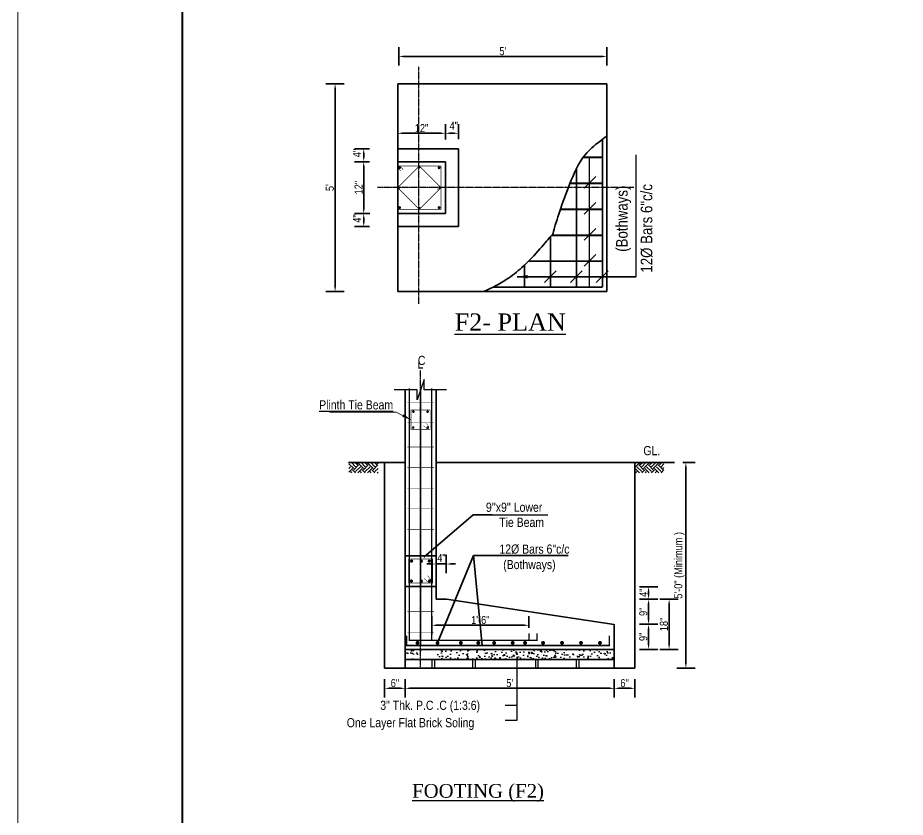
# Model space of a CAD drawing. Header units: inches. Extents: x 334224 to 340955, y 74691 to 79424.
# Drawn here: x 337781 to 338557, y 77881 to 78580 of the extents above; entities that cross this region are included whole.
import ezdxf
from ezdxf.enums import TextEntityAlignment as Align

# ---------------------------------------------------------------- set-up
doc = ezdxf.new("R2010")
doc.units = ezdxf.units.IN
doc.header["$MEASUREMENT"] = 0
doc.linetypes.add('CENTER2', pattern=[1.125, 0.75, -0.125, 0.125, -0.125])
doc.layers.get('Defpoints').update_dxf_attribs({"lineweight": 0})
for name, color, linetype, lineweight in [('0.18', 3, 'Continuous', 18), ('base line', 201, 'Continuous', 40), ('Wall', 20, 'Continuous', 35)]:
    doc.layers.add(name, color=color, linetype=linetype, lineweight=lineweight)
for name, color, linetype in [('cl', 7, 'CENTER2'), ('dimension', 241, 'Continuous'), ('text', 113, 'Continuous'), ('WALL2', 1, 'Continuous')]:
    doc.layers.add(name, color=color, linetype=linetype)
doc.styles.add('dim', font='ARIALN.TTF')
doc.styles.add('ROOM', font='dutch.ttf')
doc.styles.get("Standard").update_dxf_attribs({"font": 'arial.ttf', "height": 9})
doc.dimstyles.new('DET', dxfattribs={"dimtxt": 7, "dimasz": 4, "dimexe": 8, "dimexo": 0, "dimgap": 1, "dimtad": 1, "dimdec": 0, "dimlfac": -1, "dimrnd": 1, "dimzin": 0, "dimdsep": 46, "dimlunit": 4, "dimtxsty": 'dim', "dimcen": 0, "dimclrd": 256, "dimclre": 256, "dimclrt": 256, "dimadec": 0, "dimazin": 0, "dimtfac": 0.035714, "dimtdec": 0, "dimtix": 1, "dimtmove": 1, "dimatfit": 3, "dimfxl": 0, "dimtolj": 1, "dimtzin": 0, "dimarcsym": 0})
doc.dimstyles.new('FD', dxfattribs={"dimtxt": 7, "dimasz": 5, "dimexe": 6, "dimexo": 0, "dimgap": 1, "dimtad": 1, "dimdec": 4, "dimrnd": 1, "dimzin": 0, "dimdsep": 46, "dimlunit": 4, "dimtxsty": 'dim', "dimcen": 0.0625, "dimclrd": 256, "dimclre": 256, "dimclrt": 256, "dimadec": 0, "dimazin": 0, "dimtfac": 0.010417, "dimtdec": 4, "dimtmove": 1, "dimatfit": 3, "dimfxl": 0, "dimfrac": 2, "dimtolj": 1, "dimtzin": 0, "dimarcsym": 0})
doc.dimstyles.new('Footing', dxfattribs={"dimtxt": 7, "dimasz": 8, "dimexe": 6, "dimexo": 6, "dimgap": 0.09, "dimtad": 0, "dimdec": 1, "dimlfac": 0.333333, "dimzin": 3, "dimdsep": 46, "dimlunit": 4, "dimtxsty": 'Standard', "dimcen": 0.09, "dimclrd": 2, "dimclre": 1, "dimclrt": 3, "dimaunit": 1, "dimadec": 0, "dimazin": 0, "dimtfac": 0.5, "dimtdec": 1, "dimtofl": 0, "dimtmove": 0, "dimatfit": 3, "dimfxl": 0, "dimtolj": 1, "dimtzin": 0, "dimlwd": 0, "dimlwe": 13, "dimarcsym": 0})
doc.dimstyles.new('SITE', dxfattribs={"dimtxt": 15, "dimasz": 9, "dimexe": 8, "dimexo": 0, "dimgap": 1.5, "dimtad": 1, "dimdec": 4, "dimrnd": 1, "dimzin": 0, "dimdsep": 46, "dimlunit": 4, "dimtxsty": 'dim', "dimcen": 0.0625, "dimclrd": 256, "dimclre": 256, "dimclrt": 256, "dimadec": 0, "dimazin": 0, "dimtfac": 0.010417, "dimtdec": 4, "dimtix": 1, "dimtmove": 0, "dimatfit": 3, "dimfxl": 0, "dimfrac": 2, "dimtolj": 1, "dimtzin": 0, "dimarcsym": 0})

# ---------------------------------------------------------------- blocks, each defined once
blk = doc.blocks.new('*D342')
at = {"layer": 'Defpoints', "color": 0, "transparency": 16777216}
for p in [(111195.93, -118455.5), (111187.93, -118637.38), (111195.93, -118637.38)]:
    blk.add_point(p, dxfattribs=at)
at = {"layer": 'dimension', "lineweight": -2, "transparency": 16777216}
for p, q in [((111195.93, -118455.5), (111179.93, -118455.5)), ((111187.93, -118459.5), (111187.93, -118633.38)), ((111195.93, -118637.38), (111179.93, -118637.38))]:
    blk.add_line(p, q, dxfattribs=at)
at = {"layer": 'dimension', "transparency": 16777216}
for points in [[(111187.27, -118459.5), (111188.6, -118459.5), (111187.93, -118455.5)], [(111187.27, -118633.38), (111188.6, -118633.38), (111187.93, -118637.38)]]:
    blk.add_solid(points, dxfattribs=at)
at = {"layer": 'dimension', "transparency": 16777216, "insert": (111183.37, -118546.44), "char_height": 7, "attachment_point": 5, "rotation": 90, "style": 'dim'}
blk.add_mtext("\\A1;5'", dxfattribs=at)
blk = doc.blocks.new('*D326')
at = {"layer": 'Defpoints', "color": 0, "transparency": 16777216}
for p in [(111425.6, -118431.61), (111243.72, -118439.61), (111425.6, -118439.61)]:
    blk.add_point(p, dxfattribs=at)
at = {"layer": 'dimension', "lineweight": -2, "transparency": 16777216}
for p, q in [((111243.72, -118439.61), (111243.72, -118423.61)), ((111425.6, -118439.61), (111425.6, -118423.61)), ((111247.72, -118431.61), (111421.6, -118431.61))]:
    blk.add_line(p, q, dxfattribs=at)
at = {"layer": 'dimension', "transparency": 16777216}
for points in [[(111247.72, -118430.94), (111247.72, -118432.28), (111243.72, -118431.61)], [(111421.6, -118430.94), (111421.6, -118432.28), (111425.6, -118431.61)]]:
    blk.add_solid(points, dxfattribs=at)
at = {"layer": 'dimension', "transparency": 16777216, "insert": (111334.66, -118427.05), "char_height": 7, "attachment_point": 5, "style": 'dim'}
blk.add_mtext("\\A1;5'", dxfattribs=at)
blk = doc.blocks.new('*D327')
at = {"layer": 'Defpoints', "color": 0, "transparency": 16777216}
for p in [(111218.16, -118523.7), (111212.98, -118569.17), (111218.43, -118569.17)]:
    blk.add_point(p, dxfattribs=at)
at = {"layer": 'dimension', "lineweight": -2, "transparency": 16777216}
for p, q in [((111218.16, -118523.7), (111204.98, -118523.7)), ((111212.98, -118527.7), (111212.98, -118565.17)), ((111218.43, -118569.17), (111204.98, -118569.17))]:
    blk.add_line(p, q, dxfattribs=at)
at = {"layer": 'dimension', "transparency": 16777216}
for points in [[(111212.31, -118527.7), (111213.65, -118527.7), (111212.98, -118523.7)], [(111212.31, -118565.17), (111213.65, -118565.17), (111212.98, -118569.17)]]:
    blk.add_solid(points, dxfattribs=at)
at = {"layer": 'dimension', "transparency": 16777216, "insert": (111208.47, -118546.44), "char_height": 7, "attachment_point": 5, "rotation": 90, "style": 'dim'}
blk.add_mtext('\\A1;12"', dxfattribs=at)
blk = doc.blocks.new('*D328')
at = {"layer": 'Defpoints', "color": 0, "transparency": 16777216}
for p in [(111218.22, -118569.17), (111212.98, -118580.54), (111218.02, -118580.54)]:
    blk.add_point(p, dxfattribs=at)
at = {"layer": 'dimension', "lineweight": -2, "transparency": 16777216}
for p, q in [((111218.22, -118569.17), (111204.98, -118569.17)), ((111212.98, -118573.17), (111212.98, -118576.54)), ((111218.02, -118580.54), (111204.98, -118580.54))]:
    blk.add_line(p, q, dxfattribs=at)
at = {"layer": 'dimension', "transparency": 16777216}
for points in [[(111212.31, -118573.17), (111213.65, -118573.17), (111212.98, -118569.17)], [(111212.31, -118576.54), (111213.65, -118576.54), (111212.98, -118580.54)]]:
    blk.add_solid(points, dxfattribs=at)
at = {"layer": 'dimension', "transparency": 16777216, "insert": (111207.09, -118573.44), "char_height": 7, "attachment_point": 5, "rotation": 90, "style": 'dim'}
blk.add_mtext('\\A1;4"', dxfattribs=at)
blk = doc.blocks.new('*D329')
at = {"layer": 'Defpoints', "color": 0, "transparency": 16777216}
for p in [(111218.12, -118512.34), (111212.97, -118523.7), (111218.16, -118523.7)]:
    blk.add_point(p, dxfattribs=at)
at = {"layer": 'dimension', "lineweight": -2, "transparency": 16777216}
for p, q in [((111218.12, -118512.34), (111204.97, -118512.34)), ((111212.97, -118516.34), (111212.97, -118519.7)), ((111218.16, -118523.7), (111204.97, -118523.7))]:
    blk.add_line(p, q, dxfattribs=at)
at = {"layer": 'dimension', "transparency": 16777216}
for points in [[(111212.31, -118516.34), (111213.64, -118516.34), (111212.97, -118512.34)], [(111212.31, -118519.7), (111213.64, -118519.7), (111212.97, -118523.7)]]:
    blk.add_solid(points, dxfattribs=at)
at = {"layer": 'dimension', "transparency": 16777216, "insert": (111207.09, -118516.23), "char_height": 7, "attachment_point": 5, "rotation": 90, "style": 'dim'}
blk.add_mtext('\\A1;4"', dxfattribs=at)
blk = doc.blocks.new('*D330')
at = {"layer": 'Defpoints', "color": 0, "transparency": 16777216}
for p in [(111284.38, -118498.86), (111242.7, -118506.33), (111284.38, -118504.31)]:
    blk.add_point(p, dxfattribs=at)
at = {"layer": 'dimension', "lineweight": -2, "transparency": 16777216}
for p, q in [((111242.7, -118506.33), (111242.7, -118490.86)), ((111284.38, -118504.31), (111284.38, -118490.86)), ((111246.7, -118498.86), (111280.38, -118498.86))]:
    blk.add_line(p, q, dxfattribs=at)
at = {"layer": 'dimension', "transparency": 16777216}
for points in [[(111246.7, -118498.19), (111246.7, -118499.53), (111242.7, -118498.86)], [(111280.38, -118498.19), (111280.38, -118499.53), (111284.38, -118498.86)]]:
    blk.add_solid(points, dxfattribs=at)
at = {"layer": 'dimension', "transparency": 16777216, "insert": (111263.54, -118494.34), "char_height": 7, "attachment_point": 5, "style": 'dim'}
blk.add_mtext('\\A1;12"', dxfattribs=at)
blk = doc.blocks.new('*D331')
at = {"layer": 'Defpoints', "color": 0, "transparency": 16777216}
for p in [(111295.75, -118498.86), (111284.38, -118504.1), (111295.75, -118503.9)]:
    blk.add_point(p, dxfattribs=at)
at = {"layer": 'dimension', "lineweight": -2, "transparency": 16777216}
for p, q in [((111284.38, -118504.1), (111284.38, -118490.86)), ((111295.75, -118503.9), (111295.75, -118490.86)), ((111288.38, -118498.86), (111291.75, -118498.86))]:
    blk.add_line(p, q, dxfattribs=at)
at = {"layer": 'dimension', "transparency": 16777216}
for points in [[(111288.38, -118498.19), (111288.38, -118499.52), (111284.38, -118498.86)], [(111291.75, -118498.19), (111291.75, -118499.52), (111295.75, -118498.86)]]:
    blk.add_solid(points, dxfattribs=at)
at = {"layer": 'dimension', "transparency": 16777216, "insert": (111291.74, -118492.34), "char_height": 7, "attachment_point": 5, "style": 'dim'}
blk.add_mtext('\\A1;4"', dxfattribs=at)
blk = doc.blocks.new('*D332')
at = {"layer": 'Defpoints', "color": 0, "transparency": 16777216}
for p in [(111276.22, -118875.72), (111276.22, -118884.27), (111285.22, -118884.27)]:
    blk.add_point(p, dxfattribs=at)
at = {"layer": 'dimension', "lineweight": -2, "transparency": 16777216}
for p, q in [((111276.22, -118883.72), (111276.22, -118867.72)), ((111285.22, -118883.72), (111285.22, -118867.72)), ((111272.22, -118875.72), (111268.22, -118875.72)), ((111285.22, -118875.72), (111276.22, -118875.72)), ((111289.22, -118875.72), (111293.22, -118875.72))]:
    blk.add_line(p, q, dxfattribs=at)
at = {"layer": 'dimension', "transparency": 16777216}
for points in [[(111272.22, -118875.06), (111272.22, -118876.39), (111276.22, -118875.72)], [(111289.22, -118875.06), (111289.22, -118876.39), (111285.22, -118875.72)]]:
    blk.add_solid(points, dxfattribs=at)
at = {"layer": 'dimension', "transparency": 16777216, "insert": (111280.95, -118870.43), "char_height": 7, "attachment_point": 5, "style": 'dim'}
blk.add_mtext('\\A1;4"', dxfattribs=at)
blk = doc.blocks.new('*D333')
at = {"layer": 'Defpoints', "color": 0, "transparency": 16777216}
for p in [(111272.47, -118929.32), (111357.43, -118931.66), (111272.47, -118937.66)]:
    blk.add_point(p, dxfattribs=at)
at = {"layer": 'dimension', "lineweight": -2, "transparency": 16777216}
for p, q in [((111272.47, -118937.32), (111272.47, -118921.32)), ((111357.43, -118931.66), (111357.43, -118921.32)), ((111353.43, -118929.32), (111276.47, -118929.32))]:
    blk.add_line(p, q, dxfattribs=at)
at = {"layer": 'dimension', "transparency": 16777216}
for points in [[(111276.47, -118928.65), (111276.47, -118929.98), (111272.47, -118929.32)], [(111353.43, -118928.65), (111353.43, -118929.98), (111357.43, -118929.32)]]:
    blk.add_solid(points, dxfattribs=at)
at = {"layer": 'dimension', "transparency": 16777216, "insert": (111314.95, -118924.74), "char_height": 7, "attachment_point": 5, "style": 'dim'}
blk.add_mtext('\\A1;1\'-6"', dxfattribs=at)
blk = doc.blocks.new('*D334')
at = {"layer": 'Defpoints', "color": 0, "transparency": 16777216}
for p in [(111432.12, -118972.5), (111450.12, -118972.5), (111432.12, -118984.5)]:
    blk.add_point(p, dxfattribs=at)
at = {"layer": 'dimension', "lineweight": -2, "transparency": 16777216}
for p, q in [((111432.12, -118976.5), (111432.12, -118992.5)), ((111450.12, -118976.5), (111450.12, -118992.5)), ((111446.12, -118984.5), (111436.12, -118984.5))]:
    blk.add_line(p, q, dxfattribs=at)
at = {"layer": 'dimension', "transparency": 16777216}
for points in [[(111436.12, -118983.84), (111436.12, -118985.17), (111432.12, -118984.5)], [(111446.12, -118983.84), (111446.12, -118985.17), (111450.12, -118984.5)]]:
    blk.add_solid(points, dxfattribs=at)
at = {"layer": 'dimension', "transparency": 16777216, "insert": (111441.12, -118979.93), "char_height": 7, "attachment_point": 5, "style": 'dim'}
blk.add_mtext('\\A1;6"', dxfattribs=at)
blk = doc.blocks.new('*D335')
at = {"layer": 'Defpoints', "color": 0, "transparency": 16777216}
for p in [(111249.22, -118966.91), (111432.12, -118972.5), (111249.22, -118984.5)]:
    blk.add_point(p, dxfattribs=at)
at = {"layer": 'dimension', "lineweight": -2, "transparency": 16777216}
for p, q in [((111249.22, -118976.5), (111249.22, -118992.5)), ((111432.12, -118976.5), (111432.12, -118992.5)), ((111428.12, -118984.5), (111253.22, -118984.5))]:
    blk.add_line(p, q, dxfattribs=at)
at = {"layer": 'dimension', "transparency": 16777216}
for points in [[(111253.22, -118983.84), (111253.22, -118985.17), (111249.22, -118984.5)], [(111428.12, -118983.84), (111428.12, -118985.17), (111432.12, -118984.5)]]:
    blk.add_solid(points, dxfattribs=at)
at = {"layer": 'dimension', "transparency": 16777216, "insert": (111340.67, -118979.94), "char_height": 7, "attachment_point": 5, "style": 'dim'}
blk.add_mtext("\\A1;5'", dxfattribs=at)
blk = doc.blocks.new('*D336')
at = {"layer": 'Defpoints', "color": 0, "transparency": 16777216}
for p in [(111431.13, -118928.51), (111450.12, -118950.41), (111462.12, -118950.41)]:
    blk.add_point(p, dxfattribs=at)
at = {"layer": 'dimension', "lineweight": -2, "transparency": 16777216}
for p, q in [((111454.12, -118928.51), (111470.12, -118928.51)), ((111462.12, -118932.51), (111462.12, -118946.41)), ((111454.12, -118950.41), (111470.12, -118950.41))]:
    blk.add_line(p, q, dxfattribs=at)
at = {"layer": 'dimension', "transparency": 16777216}
for points in [[(111461.45, -118932.51), (111462.79, -118932.51), (111462.12, -118928.51)], [(111461.45, -118946.41), (111462.79, -118946.41), (111462.12, -118950.41)]]:
    blk.add_solid(points, dxfattribs=at)
at = {"layer": 'dimension', "transparency": 16777216, "insert": (111457.55, -118939.46), "char_height": 7, "attachment_point": 5, "rotation": 90, "style": 'dim'}
blk.add_mtext('\\A1;9"', dxfattribs=at)
blk = doc.blocks.new('*D337')
at = {"layer": 'Defpoints', "color": 0, "transparency": 16777216}
for p in [(111449.13, -118906.54), (111449.13, -118928.51), (111462.12, -118928.51)]:
    blk.add_point(p, dxfattribs=at)
at = {"layer": 'dimension', "lineweight": -2, "transparency": 16777216}
for p, q in [((111454.12, -118906.54), (111470.12, -118906.54)), ((111462.12, -118910.54), (111462.12, -118924.51)), ((111454.12, -118928.51), (111470.12, -118928.51))]:
    blk.add_line(p, q, dxfattribs=at)
at = {"layer": 'dimension', "transparency": 16777216}
for points in [[(111461.45, -118910.54), (111462.79, -118910.54), (111462.12, -118906.54)], [(111461.45, -118924.51), (111462.79, -118924.51), (111462.12, -118928.51)]]:
    blk.add_solid(points, dxfattribs=at)
at = {"layer": 'dimension', "transparency": 16777216, "insert": (111457.55, -118917.52), "char_height": 7, "attachment_point": 5, "rotation": 90, "style": 'dim'}
blk.add_mtext('\\A1;9"', dxfattribs=at)
blk = doc.blocks.new('*D338')
at = {"layer": 'Defpoints', "color": 0, "transparency": 16777216}
for p in [(111462.12, -118906.54), (111468.12, -118950.41), (111480.12, -118950.41)]:
    blk.add_point(p, dxfattribs=at)
at = {"layer": 'dimension', "lineweight": -2, "transparency": 16777216}
for p, q in [((111472.12, -118906.54), (111488.12, -118906.54)), ((111480.12, -118910.54), (111480.12, -118946.41)), ((111472.12, -118950.41), (111488.12, -118950.41))]:
    blk.add_line(p, q, dxfattribs=at)
at = {"layer": 'dimension', "transparency": 16777216}
for points in [[(111479.45, -118910.54), (111480.79, -118910.54), (111480.12, -118906.54)], [(111479.45, -118946.41), (111480.79, -118946.41), (111480.12, -118950.41)]]:
    blk.add_solid(points, dxfattribs=at)
at = {"layer": 'dimension', "transparency": 16777216, "insert": (111475.55, -118928.47), "char_height": 7, "attachment_point": 5, "rotation": 90, "style": 'dim'}
blk.add_mtext("\\A1;18''", dxfattribs=at)
blk = doc.blocks.new('*D339')
at = {"layer": 'Defpoints', "color": 0, "transparency": 16777216}
for p in [(111450.12, -118895.58), (111462.12, -118895.58), (111449.13, -118906.54)]:
    blk.add_point(p, dxfattribs=at)
at = {"layer": 'dimension', "lineweight": -2, "transparency": 16777216}
for p, q in [((111454.12, -118895.58), (111470.12, -118895.58)), ((111462.12, -118902.54), (111462.12, -118899.58)), ((111454.12, -118906.54), (111470.12, -118906.54))]:
    blk.add_line(p, q, dxfattribs=at)
at = {"layer": 'dimension', "transparency": 16777216}
for points in [[(111461.45, -118899.58), (111462.79, -118899.58), (111462.12, -118895.58)], [(111461.45, -118902.54), (111462.79, -118902.54), (111462.12, -118906.54)]]:
    blk.add_solid(points, dxfattribs=at)
at = {"layer": 'dimension', "transparency": 16777216, "insert": (111457.62, -118900.82), "char_height": 7, "attachment_point": 5, "rotation": 90, "style": 'dim'}
blk.add_mtext('\\A1;4"', dxfattribs=at)
blk = doc.blocks.new('*D340')
at = {"layer": 'Defpoints', "color": 0, "transparency": 16777216}
for p in [(111492.01, -118786.91), (111485.72, -118966.91), (111494.78, -118966.91)]:
    blk.add_point(p, dxfattribs=at)
at = {"layer": 'dimension', "lineweight": -2, "transparency": 16777216}
for p, q in [((111492.01, -118786.91), (111502.78, -118786.91)), ((111494.78, -118790.91), (111494.78, -118962.91)), ((111486.78, -118966.91), (111502.78, -118966.91))]:
    blk.add_line(p, q, dxfattribs=at)
at = {"layer": 'dimension', "transparency": 16777216}
for points in [[(111494.11, -118790.91), (111495.44, -118790.91), (111494.78, -118786.91)], [(111494.11, -118962.91), (111495.44, -118962.91), (111494.78, -118966.91)]]:
    blk.add_solid(points, dxfattribs=at)
at = {"layer": 'dimension', "transparency": 16777216, "insert": (111489.19, -118876.91), "char_height": 7, "attachment_point": 5, "rotation": 90, "style": 'dim'}
blk.add_mtext('\\A1;5\'-0" (Minimum )', dxfattribs=at)
blk = doc.blocks.new('*D341')
at = {"layer": 'Defpoints', "color": 0, "transparency": 16777216}
for p in [(111231.22, -118976.5), (111249.22, -118976.5), (111231.22, -118984.5)]:
    blk.add_point(p, dxfattribs=at)
at = {"layer": 'dimension', "lineweight": -2, "transparency": 16777216}
for p, q in [((111231.22, -118976.5), (111231.22, -118992.5)), ((111249.22, -118976.5), (111249.22, -118992.5)), ((111245.22, -118984.5), (111235.22, -118984.5))]:
    blk.add_line(p, q, dxfattribs=at)
at = {"layer": 'dimension', "transparency": 16777216}
for points in [[(111235.22, -118983.84), (111235.22, -118985.17), (111231.22, -118984.5)], [(111245.22, -118983.84), (111245.22, -118985.17), (111249.22, -118984.5)]]:
    blk.add_solid(points, dxfattribs=at)
at = {"layer": 'dimension', "transparency": 16777216, "insert": (111240.22, -118979.93), "char_height": 7, "attachment_point": 5, "style": 'dim'}
blk.add_mtext('\\A1;6"', dxfattribs=at)
blk = doc.blocks.new('A$C7D391DBA')
at = {"layer": 'WALL2'}
h = blk.add_hatch(dxfattribs=at)
h.set_pattern_fill('EARTH', color=256, scale=24, angle=45, style=0)
h.set_pattern_definition([(45, (-16021.728, -6297.982), (9e-16, 8.4852814), [6, -6]), (45, (-16023.319, -6296.391), (9e-16, 8.4852814), [6, -6]), (45, (-16024.91, -6294.8), (9e-16, 8.4852814), [6, -6]), (135, (-16024.91, -6293.7394), (-8.4852814, 2e-15), [6, -6]), (135, (-16023.319, -6292.1484), (-8.4852814, 2e-15), [6, -6]), (135, (-16021.728, -6290.5574), (-8.4852814, 2e-15), [6, -6])])
h.paths.add_polyline_path([(52.21, 289.83), (52.21, 298.82), (26.74, 298.82), (26.74, 289.83)])
h = blk.add_hatch(dxfattribs=at)
h.set_pattern_fill('EARTH', color=256, scale=24, angle=45, style=0)
h.set_pattern_definition([(135, (16350.7866, -6297.982), (-9e-16, 8.4852814), [6, -6]), (135, (16352.3776, -6296.391), (-9e-16, 8.4852814), [6, -6]), (135, (16353.9686, -6294.8), (-9e-16, 8.4852814), [6, -6]), (45, (16353.9686, -6293.7394), (8.4852814, 2e-15), [6, -6]), (45, (16352.3776, -6292.1484), (8.4852814, 2e-15), [6, -6]), (45, (16350.7866, -6290.5574), (8.4852814, 2e-15), [6, -6])])
h.paths.add_polyline_path([(276.85, 289.83), (276.85, 298.82), (302.32, 298.82), (302.32, 289.83)])
h = blk.add_hatch(dxfattribs=at)
h.set_pattern_fill('AR-CONC', color=256, scale=1.5, style=0)
h.set_pattern_definition([(130, (82499.598, 18541.878), (-10.7589027, -0.941282), [1.125, -12.375]), (185, (82499.598, 18541.878), (2.08127, 11.282882), [0.9, -9.9]), (79.5486, (82498.701, 18541.799), (-8.6776407, 10.3415931), [0.9561028, -10.5171317]), (133.8158, (82499.598, 18544.878), (-16.0086157, -2.4827852), [1.6875, -18.5625]), (83.3644, (82498.264, 18544.67), (-14.0199406, 14.611768), [1.4341543, -15.775695]), (188.8158, (82499.598, 18544.878), (-14.0199292, 14.611779), [1.35, -14.85]), (159, (82498.098, 18544.128), (-8.9536058, -6.0392834), [1.125, -12.375]), (214, (82498.098, 18544.128), (-3.64973, 10.8772507), [0.9, -9.9]), (108.5486, (82497.351, 18543.624), (-12.6033394, 4.8379575), [0.9561028, -10.5171317]), (142.5, (82499.5976, 18541.8777), (-0.18239783, 4.9934078), [0, -9.78, 0, -10.05, 0, -9.9375]), (172.5, (82499.5976, 18541.8777), (-3.94604306, 5.91617568), [0, -5.73, 0, -9.555, 0, -3.7875]), (212.5, (82502.9426, 18541.8777), (-8.00733654, -0.33832308), [0, -3.75, 0, -11.7, 0, -15.525]), (222.5, (82504.4426, 18541.878), (-8.74779254, 1.50157473), [0, -4.875, 0, -7.77, 0, -11.025])])
h.paths.add_polyline_path([(75.95, 126.32), (75.95, 135.32), (89.45, 135.32), (89.45, 126.32)])
h = blk.add_hatch(dxfattribs=at)
h.set_pattern_fill('AR-CONC', color=256, scale=1.5, style=0)
h.set_pattern_definition([(130, (24269.2015, -20677.598), (-10.7589027, -0.941282), [1.125, -12.375]), (185, (24269.202, -20677.598), (2.08127, 11.282882), [0.9, -9.9]), (79.5486, (24268.305, -20677.676), (-8.6776407, 10.341593), [0.956103, -10.5171317]), (133.8158, (24269.202, -20674.598), (-16.008616, -2.482785), [1.6875, -18.5625]), (83.3644, (24267.867, -20674.805), (-14.0199406, 14.611768), [1.434154, -15.775695]), (188.8158, (24269.202, -20674.598), (-14.019929, 14.611779), [1.35, -14.85]), (159, (24267.7015, -20675.348), (-8.9536058, -6.0392834), [1.125, -12.375]), (214, (24267.702, -20675.348), (-3.64973, 10.8772507), [0.9, -9.9]), (108.5486, (24266.955, -20675.851), (-12.6033394, 4.8379575), [0.956103, -10.5171317]), (142.5, (24269.2015, -20677.598), (-0.18239783, 4.9934078), [0, -9.78, 0, -10.05, 0, -9.9375]), (172.5, (24269.2015, -20677.598), (-3.9460431, 5.9161757), [0, -5.73, 0, -9.555, 0, -3.7875]), (212.5, (24272.5465, -20677.598), (-8.00733654, -0.3383231), [0, -3.75, 0, -11.7, 0, -15.525]), (222.5, (24274.0465, -20677.598), (-8.7477925, 1.5015747), [0, -4.875, 0, -7.77, 0, -11.025])])
h.paths.add_polyline_path([(258.85, 135.32), (258.85, 126.32), (104.44, 126.32), (104.44, 135.32)])
at = {"layer": 'cl'}
for p, q in [((87.98, 437.51), (87.98, 645.01)), ((275.87, 539.3), (51.81, 539.3)), ((89.45, 118.82), (89.45, 379.58))]:
    blk.add_line(p, q, dxfattribs=at)
at = {"layer": 'dimension'}
blk.add_line((135.47, 252.96), (200.71, 252.96), dxfattribs=at)
at = {"layer": 'text'}
for p, q in [((277.86, 567.88), (277.86, 461.36)), ((236.9, 565.07), (236.9, 452.14)), ((232.59, 538.77), (242.86, 549.04)), ((232.59, 516.03), (242.86, 526.31)), ((232.59, 493.3), (242.86, 503.57)), ((232.59, 470.56), (242.86, 480.84)), ((197.68, 456.22), (207.96, 466.5)), ((220.42, 456.22), (230.69, 466.5)), ((243.15, 456.22), (253.43, 466.5)), ((173.75, 128.64), (173.75, 73)), ((173.75, 86.22), (163.28, 86.22)), ((173.75, 73), (163.28, 73))]:
    blk.add_line(p, q, dxfattribs=at)
at = {"layer": 'Wall'}
for p, q in [((69.42, 448.36), (69.42, 630.23)), ((69.42, 630.23), (252.32, 630.23)), ((70.44, 630.23), (252.32, 630.23)), ((252.32, 448.36), (252.32, 630.23)), ((122.47, 573.4), (69.42, 573.4)), ((122.47, 573.4), (122.47, 505.19)), ((111.1, 562.03), (69.42, 562.03)), ((69.42, 562.03), (111.1, 562.03)), ((111.1, 562.03), (111.1, 516.56)), ((69.42, 516.56), (111.1, 516.56)), ((69.42, 505.19), (122.47, 505.19)), ((69.42, 448.36), (252.32, 448.36)), ((75.95, 204.32), (75.95, 362.51)), ((102.95, 204.32), (102.95, 362.51)), ((52.21, 298.82), (26.34, 298.82)), ((52.21, 298.82), (75.95, 298.82)), ((57.95, 118.82), (57.95, 298.82)), ((219.97, 298.82), (102.95, 298.82)), ((219.97, 298.82), (311.62, 298.82)), ((276.85, 118.82), (276.85, 298.82)), ((276.85, 118.82), (276.85, 298.82)), ((75.95, 118.82), (75.95, 237.32)), ((102.95, 237.32), (102.95, 179.19)), ((75.95, 193.57), (75.95, 220.57)), ((102.95, 217.28), (75.95, 217.28)), ((102.95, 190.28), (75.95, 190.28)), ((111.95, 179.19), (102.95, 179.19)), ((111.95, 179.19), (258.85, 157.08)), ((258.85, 118.82), (258.85, 157.22)), ((258.85, 135.32), (75.95, 135.32)), ((258.85, 126.32), (75.95, 126.32)), ((75.95, 118.82), (57.95, 118.82)), ((258.85, 118.82), (75.95, 118.82)), ((258.85, 118.82), (276.85, 118.82))]:
    blk.add_line(p, q, dxfattribs=at)
for points, const_width in [([(248.53, 581.57), (248.53, 452.14)], 1.52), ([(248.53, 565.82), (231.64, 565.82)], 1.52), ([(107.31, 539.29), (88.37, 520.35), (69.42, 539.29), (88.37, 558.24), (107.31, 539.29)], 0.505), ([(69.79, 556.29), (72.1, 553.87)], 0.505), ([(71.81, 557.7), (74.13, 555.28)], 0.505), ([(225.8, 555.86), (225.8, 452.14)], 1.52), ([(248.53, 543.08), (220.13, 543.08)], 1.52), ([(106.04, 540.22), (103.68, 539.73)], 0.505), ([(106.04, 538.41), (103.68, 537.92)], 0.505), ([(248.53, 520.35), (211.73, 520.35)], 1.52), ([(203.06, 496.53), (203.06, 452.14)], 1.52), ([(248.53, 497.61), (204.08, 497.61)], 1.52), ([(248.53, 474.88), (183.72, 474.88)], 1.52), ([(180.33, 471.57), (180.33, 452.14)], 1.52), ([(248.53, 452.14), (152.51, 452.14)], 1.52), ([(191.34, 149.2), (191.36, 143.2), (79.7, 143.2), (79.7, 363.72)], 1.2), ([(89.45, 362.51), (89.45, 138.7)], 1), ([(184.15, 149.2), (184.15, 143.2), (99.2, 143.2), (99.2, 363.72)], 1.2), ([(101.14, 350.99), (77.76, 350.99)], 0.45), ([(101.28, 350.99), (77.9, 350.99)], 0.45), ([(101.14, 334.17), (77.76, 334.17)], 0.45), ([(95.25, 328.09), (91.79, 331.14)], 0.32), ([(96.86, 329.91), (94.31, 333.12)], 0.32), ([(101.28, 312.34), (77.9, 312.34)], 0.45), ([(101.28, 294.34), (77.9, 294.34)], 0.45), ([(101.28, 276.34), (77.9, 276.34)], 0.45), ([(101.28, 258.34), (77.9, 258.34)], 0.45), ([(101.28, 240.34), (77.9, 240.34)], 0.45), ([(96.74, 193.54), (92.42, 197.35)], 0.4), ([(98.76, 195.81), (95.57, 199.82)], 0.4), ([(101.28, 168.34), (77.9, 168.34)], 0.45), ([(77.29, 147.32), (77.29, 138.7), (254.57, 138.7), (254.57, 147.32)], 1.2), ([(101.28, 150.34), (77.9, 150.34)], 0.45)]:
    blk.add_lwpolyline(points, dxfattribs=dict(at, const_width=const_width))
for points, const_width in [([(107.31, 558.24), (107.31, 520.35), (69.42, 520.35), (69.42, 558.24)], 0.758), ([(97.81, 344.69), (81.01, 344.69), (81.01, 327.89), (97.81, 327.89)], 0.48), ([(99.95, 214.28), (78.95, 214.28), (78.95, 193.28), (99.95, 193.28)], 0.6)]:
    blk.add_lwpolyline(points, close=True, dxfattribs=dict(at, const_width=const_width))
for points, const_width in [([(71.06, 557.39, 1), (71.06, 556.13, 1)], 1.26), ([(88.28, 557.53, 1), (88.28, 556.58, 1)], 0.947), ([(105.63, 557.32, 1), (105.63, 556.06, 1)], 1.26), ([(70.68, 539.77, 1), (70.68, 538.82, 1)], 0.947), ([(106.2, 539.77, 1), (106.2, 538.82, 1)], 0.947), ([(71.03, 522.49, 1), (71.03, 521.23, 1)], 1.26), ([(88.32, 522.15, 1), (88.32, 521.2, 1)], 0.947), ([(105.63, 522.49, 1), (105.63, 521.23, 1)], 1.26), ([(82.54, 343.3, 1), (83.67, 343.3, 1)], 1.12), ([(96.11, 343.27, -1), (94.98, 343.27, -1)], 1.12), ([(82.4, 329.37, -1), (83.52, 329.37, -1)], 1.12), ([(96.24, 329.38, 1), (95.12, 329.38, 1)], 1.12), ([(80.86, 212.55, 1), (82.27, 212.55, 1)], 1.41), ([(89.34, 212.54, 1), (90.75, 212.54, 1)], 1.41), ([(97.81, 212.51, -1), (96.41, 212.51, -1)], 1.41), ([(80.68, 195.13, -1), (82.08, 195.13, -1)], 1.41), ([(89.38, 194.95, -1), (90.79, 194.95, -1)], 1.41), ([(97.98, 195.15, 1), (96.58, 195.15, 1)], 1.41), ([(85.87, 140.99, 1), (87.56, 140.99, 1)], 1.69), ([(103.41, 140.99, 1), (105.1, 140.99, 1)], 1.69), ([(123.85, 140.99, 1), (125.54, 140.99, 1)], 1.69), ([(139.09, 140.99, 1), (140.77, 140.99, 1)], 1.69), ([(152.92, 140.99, 1), (154.61, 140.99, 1)], 1.69), ([(169.13, 140.99, 1), (170.81, 140.99, 1)], 1.69), ([(179.97, 140.99, 1), (181.66, 140.99, 1)], 1.69), ([(195.72, 140.99, 1), (197.41, 140.99, 1)], 1.69), ([(212.31, 140.99, 1), (214, 140.99, 1)], 1.69), ([(228.91, 140.99, 1), (230.59, 140.99, 1)], 1.69), ([(245.5, 140.99, 1), (247.19, 140.99, 1)], 1.69)]:
    blk.add_lwpolyline(points, format="xyb", close=True, dxfattribs=dict(at, const_width=const_width))
blk.add_open_spline([(144.53, 448.36), (160.77, 455.64), (182.7, 471.02), (209.09, 504.82), (202.03, 492.83), (228.37, 568.88), (240.4, 575.26), (252.32, 584.46)], degree=3, knots=[18.159012, 18.159012, 18.159012, 18.159012, 45.766226, 85.199286, 121.195621, 146.840212, 176.934568, 176.934568, 176.934568, 176.934568], dxfattribs=at)
at = {"layer": 'WALL2'}
for p, q in [((92.45, 371.51), (86.45, 353.51)), ((92.45, 362.51), (92.45, 371.51)), ((86.45, 362.51), (66.31, 362.51)), ((86.45, 353.51), (86.45, 362.51)), ((112.02, 362.51), (92.45, 362.51)), ((99.6, 118.82), (99.6, 126.32)), ((101.85, 118.82), (101.85, 126.32)), ((135.17, 118.82), (135.17, 126.32)), ((137.42, 118.82), (137.42, 126.32)), ((190.13, 118.82), (190.13, 126.32)), ((192.38, 118.82), (192.38, 126.32)), ((225.81, 118.82), (225.81, 126.32)), ((228.06, 118.82), (228.06, 126.32))]:
    blk.add_line(p, q, dxfattribs=at)
at = {"layer": 'text', "style": 'dim'}
for s, height, p in [('(Bothways)', 10.104, (270.57, 483.18)), ('12%%C Bars 6"c/c', 10.1043, (292.12, 464.97))]:
    blk.add_text(s, height=height, rotation=90, dxfattribs=at).set_placement(p)
at = {"layer": 'text', "style": 'ROOM'}
for s, height, p in [('%%UF2- PLAN', 15.1564, (167.84, 421.69)), ('%%UFOOTING (F2)', 12, (139.68, 11.51))]:
    blk.add_text(s, height=height, dxfattribs=at).set_placement(p, align=Align.MIDDLE_CENTER)
at = {"layer": 'text', "style": 'dim'}
for s, p in [('C', (87.06, 384.11)), ('L', (86.78, 381.06)), ("9''x9'' Lower", (146.6, 255.66)), ('Tie Beam', (158.21, 242.47)), ('12%%C Bars 6"c/c', (158.37, 219.06)), ('(Bothways)', (161.7, 205.51)), ('3" Thk. P.C .C (1:3:6)', (54.16, 82.4)), ('One Layer Flat Brick Soling', (24.83, 67.2))]:
    blk.add_text(s, height=8, dxfattribs=at).set_placement(p)
at = {"layer": 'text', "insert": (65.4, 353.27), "char_height": 8, "width": 110.3126, "attachment_point": 3, "style": 'dim'}
blk.add_mtext('{\\LPlinth Tie Beam}', dxfattribs=at)
at = {"layer": 'Wall', "style": 'dim'}
blk.add_text('GL.', height=8, dxfattribs=at).set_placement((284.32, 305.23))
at = {"layer": 'dimension'}
dim = blk.add_linear_dim(base=(252.32, 654.12), p1=(70.44, 646.12), p2=(252.32, 646.12), text="5'", dimstyle='DET', dxfattribs=at)
dim.commit()
dim.dimension.update_dxf_attribs({"geometry": '*D326', "text_midpoint": (161.38, 658.68), "insert": (-111173.28, 119085.73)})
for base, p1, p2, angle, text, picture, middle in [((14.66, 448.36), (22.66, 630.23), (22.66, 448.36), 90, "5'", '*D342', (10.1, 539.29)), ((111.1, 586.87), (69.42, 579.4), (111.1, 581.42), 180, '12"', '*D330', (90.26, 591.39)), ((39.7, 516.56), (44.89, 562.03), (45.15, 516.56), 270, '12"', '*D327', (35.19, 539.29)), ((321.5, 118.82), (318.74, 298.82), (312.45, 118.82), 90, '5\'-0" (Minimum )', '*D340', (315.91, 208.82)), ((288.85, 157.22), (275.85, 179.19), (275.85, 157.22), 90, '9"', '*D337', (284.27, 168.21)), ((306.85, 135.32), (288.85, 179.19), (294.85, 135.32), 90, "18''", '*D338', (302.27, 157.26)), ((99.2, 156.41), (184.15, 154.07), (99.2, 148.07), 180, '1\'-6"', '*D333', (141.67, 160.99)), ((288.85, 135.32), (257.85, 157.22), (276.85, 135.32), 90, '9"', '*D336', (284.27, 146.27)), ((75.95, 101.23), (258.85, 113.23), (75.95, 118.82), 180, "5'", '*D335', (167.4, 105.79)), ((57.95, 101.23), (75.95, 109.23), (57.95, 109.23), 180, '6"', '*D341', (66.95, 105.8)), ((258.85, 101.23), (276.85, 113.23), (258.85, 113.23), 180, '6"', '*D334', (267.85, 105.8))]:
    dim = blk.add_linear_dim(base=base, p1=p1, p2=p2, angle=angle, text=text, dimstyle='DET', dxfattribs=at)
    dim.commit()
    dim.dimension.update_dxf_attribs({"geometry": picture, "text_midpoint": middle, "insert": (-111173.28, 119085.73)})
for base, p1, p2, angle, picture, middle in [((122.47, 586.87), (111.1, 581.63), (122.47, 581.83), 180, '*D331', (118.47, 588.89)), ((39.7, 562.03), (44.85, 573.4), (44.89, 562.03), 270, '*D329', (38.31, 569.5)), ((39.7, 505.19), (44.95, 516.56), (44.75, 505.19), 270, '*D328', (38.31, 512.29)), ((102.95, 210.01), (111.95, 201.47), (102.95, 201.47), 180, '*D332', (107.68, 210.8)), ((288.85, 190.15), (275.85, 179.19), (276.85, 190.15), 90, '*D339', (288.85, 184.91))]:
    dim = blk.add_linear_dim(base=base, p1=p1, p2=p2, angle=angle, text='4"', dimstyle='DET', dxfattribs=at)
    dim.commit()
    dim.dimension.update_dxf_attribs({"geometry": picture, "text_midpoint": middle, "dimtype": 128, "insert": (-111173.28, 119085.73)})
at = {"layer": '0.18'}
blk.add_leader([(81.04, 336.28), (68.14, 342.89), (9.84, 342.89)], dimstyle='Footing', override={"dimgap": 0.09, "dimtad": 0}, dxfattribs=at)
at = {"layer": 'text'}
for points, dimstyle, override in [([(174.01, 461.36), (275.26, 461.36), (277.86, 461.36)], 'SITE', {"dimscale": 1}), ([(92.41, 215.87), (135.47, 252.96), (152.3, 252.96)], 'FD', {"dimgap": 1, "dimtad": 0}), ([(104.25, 140.99), (135.85, 217.35), (218.56, 217.47)], 'FD', {"dimgap": 1, "dimtad": 0}), ([(143.43, 138.7), (135.85, 217.35)], 'FD', {"dimgap": 1, "dimtad": 0})]:
    blk.add_leader(points, dimstyle=dimstyle, override=override, dxfattribs=at)
blk = doc.blocks.new('Complete project')
at = {"layer": 'base line'}
blk.add_lwpolyline([(337924.5002, 79375.91177), (340907.2202, 79375.91177), (340907.2202, 77227.43177), (337924.5002, 77227.43177)], close=True, dxfattribs=at)
at = {"layer": 'Defpoints', "ltscale": 0.5}
blk.add_lwpolyline([(337780.5002, 77179.43177), (340955.2202, 77179.43177), (340955.2202, 79423.91177), (337780.5002, 79423.91177)], close=True, dxfattribs=at)
blk.add_blockref('A$C7D391DBA', (338043.45603, 77892.15647))

msp = doc.modelspace()

# ---------------------------------------------------------------- block references
at = {"layer": 'Wall', "linetype": 'ByBlock'}
msp.add_blockref('Complete project', (0, 0), dxfattribs=at)

doc.saveas('drawing.dxf')
